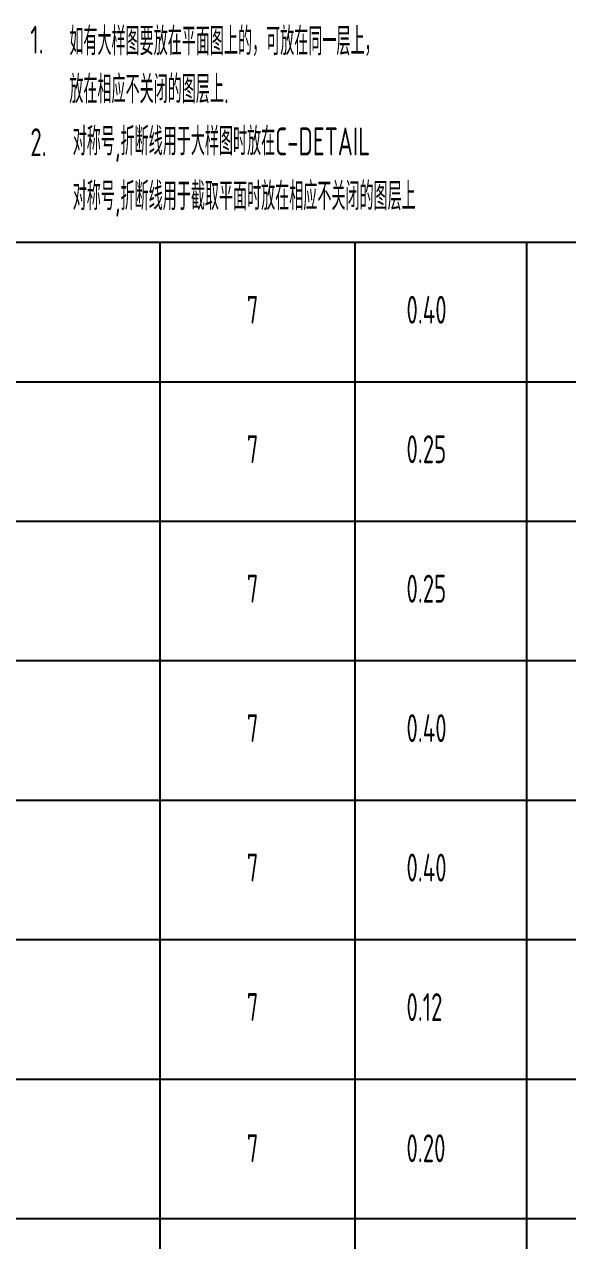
# Model space of a CAD drawing. Extents: x -469675 to 2400000, y -476501 to 2085364.
# Drawn here: x -82192 to -74400, y 21621 to 39064 of the extents above; entities that cross this region are included whole.
import ezdxf

# ---------------------------------------------------------------- set-up
doc = ezdxf.new("R2010")
doc.units = 0
doc.header["$LTSCALE"] = 1000
doc.header["$MEASUREMENT"] = 0
doc.linetypes.add('DOTE', pattern=[2.42, 2, -0.2, 0.02, -0.2])
for name, color, linetype in [('C-DETAIL_STEEL_BOLT', 2, 'CONTINUOUS'), ('C-DETAIL_STEEL_CUT', 2, 'CONTINUOUS'), ('C-DETAIL_STEEL_HATCH', 8, 'CONTINUOUS'), ('C-DETAIL_STEEL_PL', 4, 'CONTINUOUS'), ('C-DETAIL_STEEL_TEXT', 7, 'CONTINUOUS'), ('C-DETAIL_TEXT', 4, 'CONTINUOUS'), ('C-PLAN_TEXT', 3, 'CONTINUOUS'), ('C-STEEL_BRACE', 2, 'DOTE'), ('C-STEEL_PURLINE', 4, 'DOTE')]:
    doc.layers.add(name, color=color, linetype=linetype)
doc.styles.add('GBSTYLE', font='gbxwxt.shx', dxfattribs={"width": 0.7, "bigfont": 'gbhzfs.shx'})

msp = doc.modelspace()

# ---------------------------------------------------------------- linework, layer by layer
at = {"layer": 'C-PLAN_TEXT', "color": 1}
for p, q in [((-104317.2739, 35938.6537), (-60170.6947, 35938.6537)), ((-104317.2739, 35938.6537), (-60170.6947, 35938.6537)), ((-80247.2253, 35938.6537), (-80247.2253, 17938.6537)), ((-77452.466, 35938.6537), (-77452.466, 17938.6537)), ((-74991.2712, 35938.6537), (-74991.2712, 17938.6537)), ((-101053.658, 33938.6537), (-67283.8418, 33938.6537)), ((-104317.2739, 31938.6537), (-60170.6947, 31938.6537)), ((-101053.658, 29938.6537), (-67283.8418, 29938.6537)), ((-101053.658, 27938.6537), (-67283.8418, 27938.6537)), ((-101053.658, 25938.6537), (-67283.8418, 25938.6537)), ((-101053.658, 23938.6537), (-67283.8418, 23938.6537)), ((-101053.658, 21938.6537), (-67283.8418, 21938.6537))]:
    msp.add_line(p, q, dxfattribs=at)

# ---------------------------------------------------------------- texts
at = {"layer": 'C-DETAIL_STEEL_BOLT', "ltscale": 0.1, "style": 'GBSTYLE', "width": 0.7}
for s, p in [('7', (-79002.9119, 28770.6153)), ('0.40', (-76712.3428, 28770.6153))]:
    msp.add_text(s, height=400, dxfattribs=at).set_placement(p)
at = {"layer": 'C-DETAIL_STEEL_CUT', "ltscale": 0.1, "style": 'GBSTYLE', "width": 0.7}
for s, p in [('7', (-79002.9119, 26770.6153)), ('0.40', (-76712.3428, 26770.6153))]:
    msp.add_text(s, height=400, dxfattribs=at).set_placement(p)
at = {"layer": 'C-DETAIL_STEEL_HATCH', "ltscale": 0.1, "style": 'GBSTYLE', "width": 0.7}
for s, p in [('7', (-79002.9119, 24770.6153)), ('0.12', (-76712.3428, 24770.6153))]:
    msp.add_text(s, height=400, dxfattribs=at).set_placement(p)
at = {"layer": 'C-DETAIL_STEEL_PL', "ltscale": 0.1, "style": 'GBSTYLE', "width": 0.7}
for s, p in [('7', (-79002.9119, 30770.6153)), ('0.25', (-76712.3428, 30770.6153))]:
    msp.add_text(s, height=400, dxfattribs=at).set_placement(p)
at = {"layer": 'C-DETAIL_STEEL_TEXT', "ltscale": 0.1, "style": 'GBSTYLE', "width": 0.7}
for s, p in [('7', (-79002.9119, 22745.6509)), ('0.20', (-76712.3428, 22745.6509))]:
    msp.add_text(s, height=400, dxfattribs=at).set_placement(p)
at = {"layer": 'C-DETAIL_TEXT', "style": 'GBSTYLE', "width": 0.7}
for s, p in [('1.', (-82105.9537, 38643.9789)), ('如有大样图要放在平面图上的，可放在同一层上，', (-81546.9162, 38620.7955)), ('放在相应不关闭的图层上.', (-81546.9162, 37931.3794)), ('2.', (-82105.9537, 37173.8377)), ('对称号,折断线用于大样图时放在C-DETAIL', (-81498.4452, 37184.9478)), ('对称号,折断线用于截取平面时放在相应不关闭的图层上', (-81498.4452, 36398.8416))]:
    msp.add_text(s, height=400, dxfattribs=at).set_placement(p)
at = {"layer": 'C-STEEL_BRACE', "style": 'GBSTYLE', "width": 0.7}
msp.add_text('7', height=400, dxfattribs=at).set_placement((-79002.9119, 34770.6153))
at = {"layer": 'C-STEEL_BRACE', "color": 3, "style": 'GBSTYLE', "width": 0.7}
msp.add_text('0.40', height=400, dxfattribs=at).set_placement((-76712.3428, 34770.6153))
at = {"layer": 'C-STEEL_PURLINE', "style": 'GBSTYLE', "width": 0.7}
for s, p in [('7', (-79002.9119, 32770.6153)), ('0.25', (-76712.3428, 32770.6153))]:
    msp.add_text(s, height=400, dxfattribs=at).set_placement(p)

doc.saveas('drawing.dxf')
